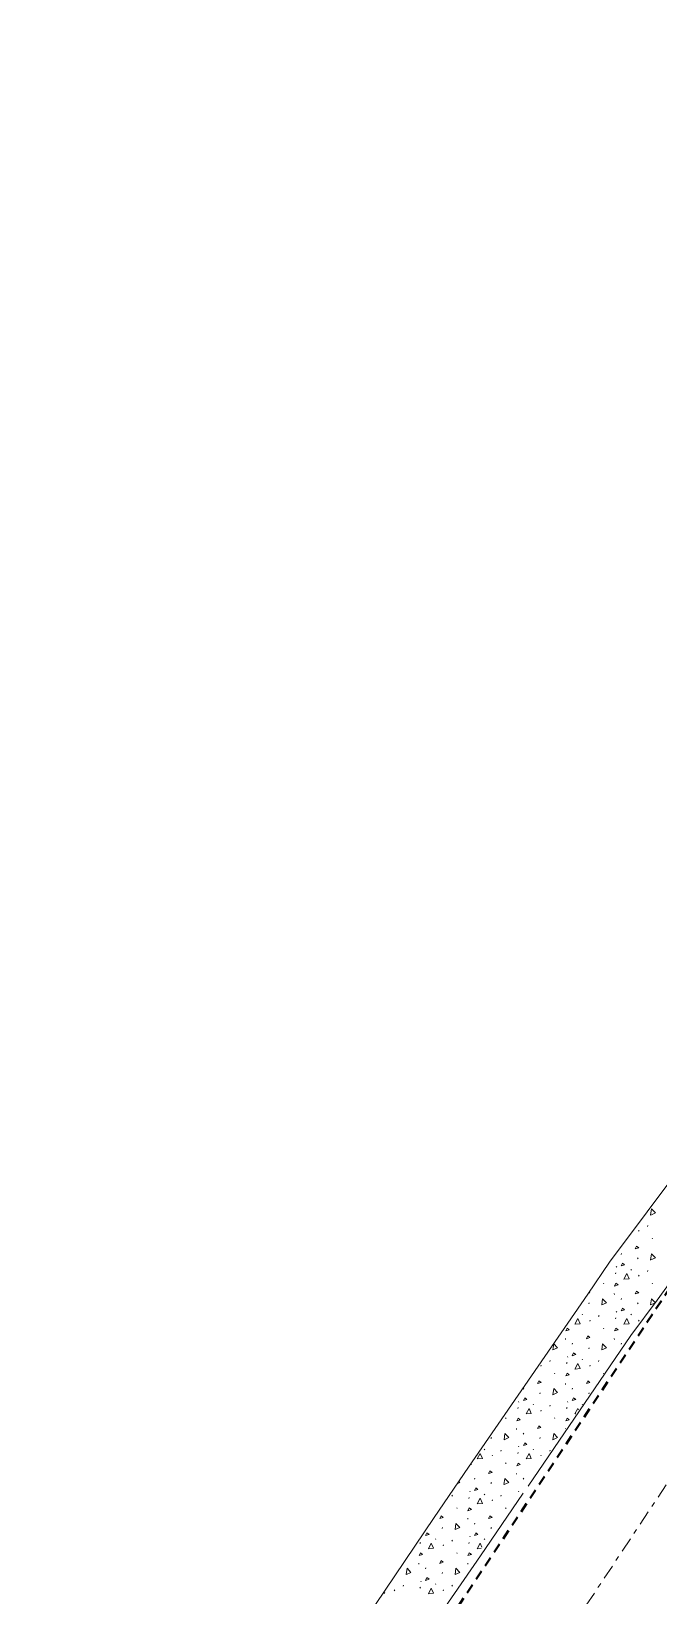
# Model space of a CAD drawing. Header units: metres. Extents: x -703672 to 3951284, y -4124475 to 4104628.
# Drawn here: x 326980 to 327031.4, y 4103983 to 4104111 of the extents above; entities that cross this region are included whole.
import ezdxf

# ---------------------------------------------------------------- set-up
doc = ezdxf.new("R2010")
doc.units = ezdxf.units.M
doc.header["$MEASUREMENT"] = 0
doc.linetypes.add('DGN Style 2', pattern=[1.328383, 0.79703, -0.531353])
doc.linetypes.add('DGN Style 7', pattern=[2.656765, 1.195544, -0.531353, 0.398515, -0.531353])
for name, color, linetype, lineweight in [('C-PROP-BASE', 2, 'CONLMT', 0), ('C-PROP-CONS(Alpha)', 7, 'DGN Style 2', 40), ('V-ANNO-PATT', 9, 'Continuous', 0), ('V-SITE-WALK', 7, 'Continuous', 0)]:
    doc.layers.add(name, color=color, linetype=linetype, lineweight=lineweight)
doc.linetypes.add('CONLMT', pattern='A,0.10417,-0.009026,[2,dgnlstyle-tsaec.shx,S=4.1336e-05,R=0,X=0,Y=0],-0.009026', length=0.122222)

msp = doc.modelspace()

# ---------------------------------------------------------------- linework, layer by layer
at = {"layer": 'C-PROP-BASE', "color": 251, "linetype": 'DGN Style 7'}
msp.add_lwpolyline([(326993.07793, 4103933.59103), (327044.75093, 4104011.25703), (327058.22693, 4104027.14703), (327104.40993, 4104080.97503), (327108.35993, 4104088.36003), (327122.88293, 4104104.20871)], dxfattribs=at)
at = {"layer": 'C-PROP-CONS(Alpha)', "color": 9, "transparency": 33554661, "flags": 128}
msp.add_lwpolyline([(328051.3527, 4102748.3794), (328033.31556, 4102763.75986), (328008.63588, 4102785.19479), (328001.05871, 4102791.75499), (327978.76352, 4102811.49267), (327966.14393, 4102822.81362), (327961.87995, 4102829.3476), (327957.05764, 4102838.76079), (327950.91422, 4102852.44749), (327944.91088, 4102882.46314), (327922.95032, 4102979.6172), (327922.19606, 4102984.0747), (327896.89525, 4103096.805), (327873.60268, 4103197.99608), (327970.27789, 4103222.03459), (327945.28538, 4103305.34308), (327930.28199, 4103330.565), (327883.5789, 4103409.04538), (327883.5789, 4103409.04538), (327870.96134, 4103413.47553), (327831.82933, 4103476.30631), (327799.67345, 4103521.61369), (327806.65927, 4103526.95559), (327784.92164, 4103571.61782), (327626.27389, 4103555.28945), (327612.57954, 4103537.31655), (327610.91227, 4103605.48286), (327464.38998, 4103600.40833), (327376.92876, 4103410.13782), (327521.47001, 4103346.72723), (327528.82817, 4103347.64721), (327568.32873, 4103211.27215), (327234.5935, 4103358.39736), (327245.94291, 4103450.1628), (327247.40576, 4103462.28214), (327240.14668, 4103465.30415), (327209.48467, 4103470.9128), (327163.57752, 4103479.173), (327097.17733, 4103490.79146), (327094.80376, 4103490.33633), (327087.56696, 4103491.46592), (327077.44954, 4103494.95888), (327074.03029, 4103496.13935), (327072.34455, 4103496.70369), (327040.42658, 4103507.29082), (327024.62548, 4103509.74664), (327005.05546, 4103511.62135), (326997.36636, 4103513.40122), (326987.18586, 4103509.17685), (326924.94019, 4103516.67967), (326868.18984, 4103514.4521, -0.487479827), (326842.7292, 4103544.50484), (326855.81283, 4103607.65349), (326872.35493, 4103674.82912), (326885.78497, 4103716.96384), (326897.18209, 4103756.39238), (326911.80797, 4103792.56287), (326942.77846, 4103859.49528), (326985.03095, 4103937.1701), (327038.37598, 4104017.3399), (327049.96996, 4104031.93014), (327093.27729, 4104085.21632), (327121.05615, 4104115.05712), (327147.49273, 4104141.10906), (327201.0579, 4104189.95016), (327247.82362, 4104227.24154), (327274.2756, 4104246.45842), (327310.90528, 4104272.18905), (327338.75075, 4104290.68244), (327394.38228, 4104323.71815), (327454.77974, 4104356.19358), (327554.82171, 4104397.58833), (327560.15739, 4104391.6968), (327629.89596, 4104414.0152), (327759.0313, 4104448.39846), (327757.27393, 4104455.16577), (328107.05403, 4104542.5101), (328119.33806, 4104542.5101), (328124.64834, 4104536.17317), (328129.42546, 4104518.54925), (328131.92199, 4104503.02964), (328135.0783, 4104500.21322), (328154.08532, 4104500.66779), (328149.89853, 4104547.78374), (328149.77457, 4104555.82471), (328168.09666, 4104560.11631), (328180.19716, 4104561.57123), (328186.87648, 4104562.38966), (328203.89371, 4104564.51726), (328194.56496, 4104557.62358), (328191.44373, 4104556.20244), (328187.36038, 4104545.71926), (328182.82531, 4104532.76347), (328181.33939, 4104525.83946), (328180.43857, 4104514.50898), (328180.34169, 4104501.51969), (328182.99525, 4104464.36991), (328121.04507, 4104464.11517), (328089.31175, 4104492.9396), (327768.69294, 4104411.19338), (327762.39427, 4104435.44831), (327630.61537, 4104402.08127), (327568.96124, 4104381.97578), (327586.78092, 4104362.29968), (327579.79504, 4104360.19002), (327526.99498, 4104339.56064), (327472.1786, 4104315.44936), (327377.06161, 4104262.3942), (327337.81504, 4104235.45313), (327331.84777, 4104234.20348), (327216.38207, 4104145.33798), (327178.59297, 4104112.04266), (327136.63714, 4104068.61994), (327133.16172, 4104062.07393), (327081.99277, 4104002.3049), (327197.91251, 4103949.97329), (327165.54847, 4103878.06014), (327236.18395, 4103839.51795), (327385.37396, 4103849.82986), (327376.94969, 4103947.71175), (327522.70873, 4103959.65921), (327570.12093, 4103966.10401), (327619.943, 4103970.18778), (327675.58027, 4103972.18966), (327840.24624, 4103985.68687), (327861.32621, 4103740.75776), (327930.64207, 4103742.35485), (327992.44273, 4103748.22786), (328033.50295, 4103744.72485), (328070.88489, 4103745.58616), (328069.983, 4103756.76948), (328241.83308, 4103770.44222), (328288.46429, 4103241.59854), (328052.97432, 4103223.49588), (328046.34096, 4103208.98868), (328077.96337, 4102853.33535), (328045.91402, 4102815.22495), (328124.41153, 4102748.3794)], format="xyb", dxfattribs=at)
at = {"layer": 'V-ANNO-PATT', "linetype": 'Continuous'}
for p, q in [((327029.74012, 4104012.83845, 11.39114), (327029.77572, 4104012.91835, 11.39108)), ((327030.45941, 4104013.22815, 11.39568), (327030.49501, 4104013.30805, 11.39562)), ((327030.85015, 4104012.27016, 11.40371), (327030.88565, 4104012.21686, 11.40428)), ((327028.3016, 4104010.94697, 11.38734), (327028.3371, 4104011.02697, 11.38728)), ((327029.65123, 4104010.58288, 11.40107), (327029.68683, 4104010.66288, 11.40101)), ((327027.84465, 4104009.36739, 11.39079), (327027.88025, 4104009.44739, 11.39072)), ((327027.91197, 4104009.95268, 11.3886), (327027.94757, 4104009.89938, 11.38917)), ((327029.10811, 4104009.72669, 11.40031), (327029.14361, 4104009.67339, 11.40088)), ((327029.73996, 4104009.16319, 11.40861), (327029.77557, 4104009.24309, 11.40854)), ((327030.45925, 4104009.55289, 11.41315), (327030.49485, 4104009.63279, 11.41308)), ((327026.85015, 4104008.5949, 11.38562), (327026.88565, 4104008.5416, 11.38619)), ((327027.74778, 4104007.74301, 11.39765), (327027.75668, 4104007.66311, 11.3981)), ((327030.85, 4104008.5949, 11.42117), (327030.88549, 4104008.5416, 11.42174)), ((327025.65123, 4104006.90762, 11.38298), (327025.68683, 4104006.98762, 11.38292)), ((327027.91181, 4104006.27743, 11.40607), (327027.94741, 4104006.22413, 11.40664)), ((327028.30144, 4104007.27171, 11.40481), (327028.33694, 4104007.35171, 11.40474)), ((327029.65107, 4104006.90762, 11.41854), (327029.68667, 4104006.98762, 11.41847)), ((327025.10812, 4104006.05143, 11.38222), (327025.14361, 4104005.99813, 11.38279)), ((327025.73997, 4104005.48793, 11.39052), (327025.77557, 4104005.56783, 11.39045)), ((327026.45925, 4104005.87763, 11.39506), (327026.49486, 4104005.95753, 11.39499)), ((327026.85, 4104004.91964, 11.40308), (327026.88549, 4104004.86634, 11.40365)), ((327027.84449, 4104005.69213, 11.40825), (327027.88009, 4104005.77213, 11.40819)), ((327029.10796, 4104006.05143, 11.41778), (327029.14345, 4104005.99813, 11.41835)), ((327029.73981, 4104005.48793, 11.42607), (327029.77541, 4104005.56783, 11.42601)), ((327023.74779, 4104004.06775, 11.37956), (327023.75668, 4104003.98785, 11.38001)), ((327024.30144, 4104003.59646, 11.38672), (327024.33695, 4104003.67645, 11.38665)), ((327027.74763, 4104004.06775, 11.41511), (327027.75652, 4104003.98785, 11.41557)), ((327028.30129, 4104003.59646, 11.42227), (327028.33679, 4104003.67645, 11.42221)), ((327023.91182, 4104002.60217, 11.38798), (327023.94741, 4104002.54887, 11.38855)), ((327025.10796, 4104002.37617, 11.39969), (327025.14346, 4104002.32287, 11.40025)), ((327025.65107, 4104003.23236, 11.40044), (327025.68668, 4104003.31236, 11.40038)), ((327021.73997, 4104001.81268, 11.37243), (327021.77557, 4104001.89257, 11.37236)), ((327022.45926, 4104002.20237, 11.37697), (327022.49486, 4104002.28227, 11.3769)), ((327022.85, 4104001.24438, 11.38499), (327022.8855, 4104001.19108, 11.38556)), ((327023.84449, 4104002.01687, 11.39016), (327023.8801, 4104002.09687, 11.3901)), ((327025.73981, 4104001.81268, 11.40798), (327025.77541, 4104001.89257, 11.40792)), ((327026.4591, 4104002.20237, 11.41252), (327026.4947, 4104002.28227, 11.41246)), ((327026.84984, 4104001.24438, 11.42055), (327026.88534, 4104001.19108, 11.42112)), ((327020.30145, 4103999.9212, 11.36863), (327020.33695, 4104000.0012, 11.36856)), ((327023.74763, 4104000.39249, 11.39702), (327023.75653, 4104000.31259, 11.39748)), ((327024.30129, 4103999.9212, 11.40418), (327024.33679, 4104000.0012, 11.40412)), ((327019.91182, 4103998.92691, 11.36989), (327019.94742, 4103998.87361, 11.37046)), ((327021.10796, 4103998.70091, 11.3816), (327021.14346, 4103998.64761, 11.38216)), ((327021.65108, 4103999.5571, 11.38235), (327021.68668, 4103999.6371, 11.38229)), ((327022.4591, 4103998.52711, 11.39443), (327022.4947, 4103998.60701, 11.39437)), ((327023.91166, 4103998.92691, 11.40544), (327023.94726, 4103998.87361, 11.40601)), ((327025.1078, 4103998.70091, 11.41715), (327025.13627, 4103998.65817, 11.41761)), ((327025.65092, 4103999.5571, 11.41791), (327025.68652, 4103999.6371, 11.41785)), ((327018.85, 4103997.56912, 11.3669), (327018.8855, 4103997.51582, 11.36747)), ((327019.8445, 4103998.34162, 11.37207), (327019.8801, 4103998.42161, 11.37201)), ((327021.73981, 4103998.13742, 11.38989), (327021.77542, 4103998.21732, 11.38983)), ((327022.84985, 4103997.56912, 11.40246), (327022.88534, 4103997.51582, 11.40303)), ((327023.84434, 4103998.34162, 11.40763), (327023.87994, 4103998.42161, 11.40756)), ((327017.65108, 4103995.88184, 11.36426), (327017.68668, 4103995.96184, 11.3642)), ((327019.74763, 4103996.71723, 11.37893), (327019.75653, 4103996.63733, 11.37939)), ((327020.30129, 4103996.24594, 11.38609), (327020.33679, 4103996.32594, 11.38603)), ((327021.65092, 4103995.88184, 11.39982), (327021.68652, 4103995.96184, 11.39976)), ((327023.74747, 4103996.71723, 11.41449), (327023.75067, 4103996.6885, 11.41465)), ((327017.10797, 4103995.02565, 11.36351), (327017.14346, 4103994.97235, 11.36407)), ((327018.4591, 4103994.85185, 11.37634), (327018.49471, 4103994.93175, 11.37628)), ((327019.84434, 4103994.66636, 11.38954), (327019.87994, 4103994.74636, 11.38947)), ((327019.91166, 4103995.25165, 11.38735), (327019.94726, 4103995.19835, 11.38792)), ((327021.10781, 4103995.02565, 11.39906), (327021.1433, 4103994.97235, 11.39963)), ((327022.45945, 4103994.85298, 11.4119), (327022.49455, 4103994.93175, 11.41183)), ((327017.73982, 4103994.46216, 11.3718), (327017.77542, 4103994.54206, 11.37174)), ((327018.84985, 4103993.89387, 11.38437), (327018.88535, 4103993.84057, 11.38494)), ((327021.73966, 4103994.46216, 11.40736), (327021.77526, 4103994.54206, 11.40729)), ((327016.30129, 4103992.57068, 11.368), (327016.3368, 4103992.65068, 11.36794)), ((327017.65092, 4103992.20658, 11.38173), (327017.68653, 4103992.28658, 11.38167)), ((327019.74748, 4103993.04197, 11.3964), (327019.75637, 4103992.96208, 11.39686)), ((327020.30114, 4103992.57068, 11.40356), (327020.33664, 4103992.65068, 11.40349)), ((327014.45911, 4103991.1766, 11.35825), (327014.49471, 4103991.2565, 11.35819)), ((327015.84434, 4103990.9911, 11.37145), (327015.87995, 4103991.0711, 11.37138)), ((327015.91167, 4103991.57639, 11.36926), (327015.94726, 4103991.52309, 11.36983)), ((327017.10781, 4103991.35039, 11.38097), (327017.14331, 4103991.29709, 11.38154)), ((327017.73966, 4103990.7869, 11.38927), (327017.77526, 4103990.8668, 11.3892)), ((327018.45895, 4103991.1766, 11.39381), (327018.49455, 4103991.2565, 11.39374)), ((327019.91151, 4103991.57639, 11.40482), (327019.94711, 4103991.52309, 11.40539)), ((327014.84985, 4103990.21861, 11.36628), (327014.88535, 4103990.16531, 11.36685)), ((327018.84969, 4103990.21861, 11.40183), (327018.88519, 4103990.16531, 11.4024)), ((327013.65093, 4103988.53133, 11.36364), (327013.68653, 4103988.61132, 11.36358)), ((327015.74748, 4103989.36672, 11.37831), (327015.75638, 4103989.28682, 11.37877)), ((327016.30114, 4103988.89542, 11.38547), (327016.33664, 4103988.97542, 11.3854)), ((327017.65077, 4103988.53133, 11.3992), (327017.68637, 4103988.61132, 11.39913)), ((327011.84435, 4103987.31584, 11.35336), (327011.87995, 4103987.39584, 11.35329)), ((327011.94002, 4103987.85868, 11.35163), (327011.94727, 4103987.84783, 11.35174)), ((327013.10781, 4103987.67514, 11.36288), (327013.14331, 4103987.62184, 11.36345)), ((327013.73966, 4103987.11164, 11.37118), (327013.77527, 4103987.19154, 11.37111)), ((327014.45895, 4103987.50134, 11.37572), (327014.49455, 4103987.58124, 11.37565)), ((327015.84419, 4103987.31584, 11.38891), (327015.87979, 4103987.39584, 11.38885)), ((327015.91151, 4103987.90113, 11.38673), (327015.94711, 4103987.84783, 11.3873)), ((327017.10765, 4103987.67514, 11.39844), (327017.14315, 4103987.62184, 11.39901)), ((327011.74748, 4103985.69146, 11.36022), (327011.75638, 4103985.61156, 11.36067)), ((327014.8497, 4103986.54335, 11.38374), (327014.88519, 4103986.49005, 11.38431)), ((327015.74732, 4103985.69146, 11.39577), (327015.75622, 4103985.61156, 11.39623)), ((327012.30114, 4103985.22016, 11.36738), (327012.33664, 4103985.30016, 11.36731)), ((327013.65077, 4103984.85607, 11.38111), (327013.68637, 4103984.93607, 11.38104)), ((327009.73967, 4103983.43638, 11.35309), (327009.77527, 4103983.51628, 11.35302)), ((327010.45895, 4103983.82608, 11.35763), (327010.49456, 4103983.90598, 11.35756)), ((327011.84419, 4103983.64058, 11.37082), (327011.87979, 4103983.72058, 11.37076)), ((327011.91151, 4103984.22587, 11.36864), (327011.94711, 4103984.17258, 11.36921)), ((327013.10766, 4103983.99988, 11.38035), (327013.14315, 4103983.94658, 11.38092)), ((327013.73951, 4103983.43638, 11.38864), (327013.77511, 4103983.51628, 11.38858)), ((327014.4588, 4103983.82608, 11.39318), (327014.4944, 4103983.90598, 11.39312))]:
    msp.add_line(p, q, dxfattribs=at)
at = {"layer": 'V-ANNO-PATT', "linetype": 'Continuous', "extrusion": (-0.008889, 0.004752, 0.999949), "flags": 128}
for points, elevation in [([(327017.91297, 4103981.58335), (327017.98337, 4103982.09085), (327018.30137, 4103981.76245), (327017.92127, 4103981.58635)], 16607.98684), ([(327016.65677, 4103978.82145), (327016.76327, 4103979.04345), (327016.94087, 4103978.91025), (327016.65677, 4103978.82145)], 16607.98688), ([(327015.50057, 4103977.43155), (327015.60717, 4103977.65355), (327015.78477, 4103977.52035), (327015.50057, 4103977.43155)], 16607.98688), ([(327017.91297, 4103977.90805), (327017.98337, 4103978.41555), (327018.30137, 4103978.08715), (327017.92127, 4103977.91105)], 16607.98684), ([(327015.72257, 4103976.34045), (327015.96237, 4103976.79325), (327016.14887, 4103976.37595), (327015.73147, 4103976.34045)], 16607.98687), ([(327012.86213, 4103975.29401), (327012.94087, 4103975.23495), (327012.78887, 4103975.18744)], 16607.98685), ([(327014.96387, 4103975.78095), (327015.07037, 4103976.00295), (327015.24797, 4103975.86975), (327014.96387, 4103975.78095)], 16607.9868), ([(327016.65677, 4103975.14615), (327016.76327, 4103975.36815), (327016.94087, 4103975.23495), (327016.65677, 4103975.14615)], 16607.98688), ([(327013.91297, 4103974.23275), (327013.98337, 4103974.74025), (327014.30137, 4103974.41185), (327013.92127, 4103974.23575)], 16607.98684), ([(327015.50057, 4103973.75625), (327015.60717, 4103973.97825), (327015.78477, 4103973.84505), (327015.50057, 4103973.75625)], 16607.98688), ([(327017.91297, 4103974.23275), (327017.98337, 4103974.74025), (327018.27148, 4103974.44272)], 16607.98684), ([(327010.96387, 4103972.10565), (327011.07037, 4103972.32765), (327011.24797, 4103972.19445), (327010.96387, 4103972.10565)], 16607.9868), ([(327011.72257, 4103972.66515), (327011.96237, 4103973.11795), (327012.14887, 4103972.70065), (327011.73147, 4103972.66515)], 16607.98687), ([(327014.96387, 4103972.10565), (327015.07037, 4103972.32765), (327015.24797, 4103972.19445), (327014.96387, 4103972.10565)], 16607.9868), ([(327015.72257, 4103972.66515), (327015.96237, 4103973.11795), (327016.14887, 4103972.70065), (327015.73147, 4103972.66515)], 16607.98687), ([(327009.91297, 4103970.55745), (327009.98337, 4103971.06495), (327010.30137, 4103970.73655), (327009.92127, 4103970.56045)], 16607.98684), ([(327012.65677, 4103971.47085), (327012.76327, 4103971.69285), (327012.94087, 4103971.55965), (327012.65677, 4103971.47085)], 16607.98688), ([(327013.91297, 4103970.55745), (327013.98337, 4103971.06495), (327014.30137, 4103970.73655), (327013.92127, 4103970.56045)], 16607.98684), ([(327011.50057, 4103970.08095), (327011.60717, 4103970.30295), (327011.78477, 4103970.16975), (327011.50057, 4103970.08095)], 16607.98688), ([(327010.96387, 4103968.43035), (327011.07037, 4103968.65235), (327011.24797, 4103968.51915), (327010.96387, 4103968.43035)], 16607.9868), ([(327011.72257, 4103968.98985), (327011.96237, 4103969.44265), (327012.14887, 4103969.02535), (327011.73147, 4103968.98985)], 16607.98687), ([(327008.65677, 4103967.79555), (327008.76327, 4103968.01755), (327008.94087, 4103967.88435), (327008.65677, 4103967.79555)], 16607.98688), ([(327009.91297, 4103966.88215), (327009.98337, 4103967.38965), (327010.30137, 4103967.06125), (327009.92127, 4103966.88515)], 16607.98684), ([(327012.65677, 4103967.79555), (327012.76327, 4103968.01755), (327012.94087, 4103967.88435), (327012.65677, 4103967.79555)], 16607.98688), ([(327007.50057, 4103966.40565), (327007.60717, 4103966.62765), (327007.78477, 4103966.49445), (327007.50057, 4103966.40565)], 16607.98688), ([(327011.50057, 4103966.40565), (327011.60717, 4103966.62765), (327011.78477, 4103966.49445), (327011.50057, 4103966.40565)], 16607.98688), ([(327006.96387, 4103964.75505), (327007.07037, 4103964.97705), (327007.24797, 4103964.84385), (327006.96387, 4103964.75505)], 16607.9868), ([(327007.72257, 4103965.31455), (327007.96237, 4103965.76735), (327008.14887, 4103965.35005), (327007.73147, 4103965.31455)], 16607.98687), ([(327010.96387, 4103964.75505), (327011.07037, 4103964.97705), (327011.24797, 4103964.84385), (327010.96387, 4103964.75505)], 16607.9868), ([(327011.72257, 4103965.31455), (327011.96237, 4103965.76735), (327012.01643, 4103965.64639)], 16607.98685), ([(327005.91297, 4103963.20685), (327005.98337, 4103963.71435), (327006.30137, 4103963.38595), (327005.92127, 4103963.20985)], 16607.98684), ([(327008.65677, 4103964.12025), (327008.76327, 4103964.34225), (327008.94087, 4103964.20905), (327008.65677, 4103964.12025)], 16607.98688), ([(327009.91297, 4103963.20685), (327009.98337, 4103963.71435), (327010.30137, 4103963.38595), (327009.92127, 4103963.20985)], 16607.98684), ([(327003.72257, 4103961.63925), (327003.96237, 4103962.09205), (327004.14887, 4103961.67475), (327003.73147, 4103961.63925)], 16607.98687), ([(327007.50057, 4103962.73035), (327007.60717, 4103962.95235), (327007.78477, 4103962.81915), (327007.50057, 4103962.73035)], 16607.98688), ([(327007.72257, 4103961.63925), (327007.96237, 4103962.09205), (327008.14887, 4103961.67475), (327007.73147, 4103961.63925)], 16607.98687), ([(327003.18422, 4103961.21637), (327003.24797, 4103961.16855), (327003.1249, 4103961.13008)], 16607.98683), ([(327006.96387, 4103961.07975), (327007.07037, 4103961.30175), (327007.24797, 4103961.16855), (327006.96387, 4103961.07975)], 16607.9868), ([(327002.21232, 4103959.80262), (327002.30137, 4103959.71065), (327002.07792, 4103959.60713)], 16607.98688), ([(327004.65677, 4103960.44495), (327004.76327, 4103960.66695), (327004.94087, 4103960.53375), (327004.65677, 4103960.44495)], 16607.98688), ([(327005.91297, 4103959.53155), (327005.98337, 4103960.03905), (327006.30137, 4103959.71065), (327005.92127, 4103959.53455)], 16607.98684), ([(327003.50057, 4103959.05505), (327003.60717, 4103959.27705), (327003.78477, 4103959.14385), (327003.50057, 4103959.05505)], 16607.98688), ([(327003.72257, 4103957.96395), (327003.96237, 4103958.41675), (327004.14887, 4103957.99945), (327003.73147, 4103957.96395)], 16607.98687), ([(327000.65677, 4103956.76965), (327000.76327, 4103956.99165), (327000.94087, 4103956.85845), (327000.65677, 4103956.76965)], 16607.98688), ([(327002.96387, 4103957.40445), (327003.07037, 4103957.62645), (327003.24797, 4103957.49325), (327002.96387, 4103957.40445)], 16607.9868), ([(327004.65677, 4103956.76965), (327004.76327, 4103956.99165), (327004.94087, 4103956.85845), (327004.65677, 4103956.76965)], 16607.98688), ([(327001.91297, 4103955.85625), (327001.98337, 4103956.36375), (327002.30137, 4103956.03535), (327001.92127, 4103955.85925)], 16607.98684), ([(326999.50057, 4103955.37975), (326999.60717, 4103955.60175), (326999.78477, 4103955.46855), (326999.50057, 4103955.37975)], 16607.98688), ([(326999.72257, 4103954.28865), (326999.96237, 4103954.74145), (327000.14887, 4103954.32415), (326999.73147, 4103954.28865)], 16607.98687), ([(327003.50057, 4103955.37975), (327003.60717, 4103955.60175), (327003.78477, 4103955.46855), (327003.50057, 4103955.37975)], 16607.98688), ([(327003.72257, 4103954.28865), (327003.96237, 4103954.74145), (327004.11118, 4103954.40848)], 16607.98686), ([(326998.96387, 4103953.72915), (326999.07037, 4103953.95115), (326999.24797, 4103953.81795), (326998.96387, 4103953.72915)], 16607.9868), ([(327000.65677, 4103953.09435), (327000.76327, 4103953.31635), (327000.94087, 4103953.18315), (327000.65677, 4103953.09435)], 16607.98688), ([(327002.96387, 4103953.72915), (327003.07037, 4103953.95115), (327003.24797, 4103953.81795), (327002.96387, 4103953.72915)], 16607.9868), ([(326997.91297, 4103952.18095), (326997.98337, 4103952.68845), (326998.30137, 4103952.36005), (326997.92127, 4103952.18395)], 16607.98684), ([(326999.50057, 4103951.70445), (326999.60717, 4103951.92645), (326999.78477, 4103951.79325), (326999.50057, 4103951.70445)], 16607.98688), ([(327001.91297, 4103952.18095), (327001.98337, 4103952.68845), (327002.30137, 4103952.36005), (327001.92127, 4103952.18395)], 16607.98684), ([(326996.09138, 4103950.7775), (326996.14887, 4103950.64885), (326995.99595, 4103950.63584)], 16607.98692), ([(326999.72257, 4103950.61335), (326999.96237, 4103951.06615), (327000.14887, 4103950.64885), (326999.73147, 4103950.61335)], 16607.98687)]:
    msp.add_lwpolyline(points, dxfattribs=dict(at, elevation=elevation))
at = {"layer": 'V-ANNO-PATT', "linetype": 'Continuous', "extrusion": (-0.005506, -0.002551, 0.999982), "elevation": -12257.21777, "flags": 128}
msp.add_lwpolyline([(327026.14737, 4103989.04422), (327025.84632, 4103988.90474)], dxfattribs=at)
at = {"layer": 'V-ANNO-PATT', "linetype": 'Continuous', "extrusion": (-0.008424, -0.000716465, 0.999964), "flags": 128}
for points, elevation in [([(327013.09765, 4103994.88351), (327013.04284, 4103994.87885)], -5683.74449), ([(327005.35704, 4103983.87984), (327005.04282, 4103983.85311)], -5683.68804)]:
    msp.add_lwpolyline(points, dxfattribs=dict(at, elevation=elevation))
at = {"layer": 'V-SITE-WALK', "linetype": 'Continuous', "extrusion": (-0.000172969, -0.000251054, 1), "elevation": -1075.32348, "flags": 128}
msp.add_lwpolyline([(327025.57344, 4104007.54875), (327015.82133, 4103993.39418)], dxfattribs=at)
msp.add_lwpolyline([(327025.57344, 4104007.54875), (327015.82133, 4103993.39418)], dxfattribs=at)
at = {"layer": 'V-SITE-WALK', "linetype": 'Continuous', "extrusion": (-0.00134, -0.001962, 0.999997), "elevation": -8477.87375, "flags": 128}
msp.add_lwpolyline([(327028.83432, 4103995.5787), (327020.41479, 4103983.25159)], dxfattribs=at)
msp.add_lwpolyline([(327028.83432, 4103995.5787), (327020.41479, 4103983.25159)], dxfattribs=at)
at = {"layer": 'V-SITE-WALK', "linetype": 'Continuous'}
for points in [[(327025.57633, 4104007.68938, 11.56978), (327027.35105, 4104010.30341, 11.20659), (327036.67126, 4104022.76437, 11.34415), (327045.57936, 4104034.44424, 11.45473), (327055.02843, 4104046.63149, 11.46199), (327067.8193, 4104062.61666, 11.39037), (327077.08773, 4104073.58881, 11.43833), (327087.81815, 4104086.48953, 11.38609), (327098.55836, 4104098.83157, 11.38268), (327109.72213, 4104111.01394, 11.53772), (327121.59595, 4104123.25039, 11.44479), (327133.56602, 4104134.89869, 11.39829), (327145.18026, 4104145.97503, 11.53558), (327152.907, 4104153.26441, 11.53209), (327167.91309, 4104166.74285, 11.60119), (327180.9571, 4104178.57027, 11.47001), (327191.96829, 4104188.4207, 11.57791), (327200.49854, 4104195.53737, 11.71759), (327195.05202, 4104191.03031, 11.63565), (327207.96027, 4104201.75225, 11.71682), (327221.1517, 4104212.84062, 11.74586), (327233.96812, 4104222.94152, 11.80956), (327250.50539, 4104235.28001, 11.85303)], [(327025.57633, 4104007.68938, 11.56978), (327027.35105, 4104010.30341, 11.20659), (327036.67126, 4104022.76437, 11.34415), (327045.57936, 4104034.44424, 11.45473), (327055.02843, 4104046.63149, 11.46199), (327067.8193, 4104062.61666, 11.39037), (327077.08773, 4104073.58881, 11.43833), (327087.81815, 4104086.48953, 11.38609), (327098.55836, 4104098.83157, 11.38268), (327109.72213, 4104111.01394, 11.53772), (327121.59595, 4104123.25039, 11.44479), (327133.56602, 4104134.89869, 11.39829), (327145.18026, 4104145.97503, 11.53558), (327152.907, 4104153.26441, 11.53209), (327167.91309, 4104166.74285, 11.60119), (327180.9571, 4104178.57027, 11.47001), (327191.96829, 4104188.4207, 11.57791), (327200.49854, 4104195.53737, 11.71759), (327195.05202, 4104191.03031, 11.63565), (327207.96027, 4104201.75225, 11.71682), (327221.1517, 4104212.84062, 11.74586), (327233.96812, 4104222.94152, 11.80956), (327250.50539, 4104235.28001, 11.85303)], [(327029.11237, 4104004.31315, 11.58885), (327031.25841, 4104007.20085, 11.30794), (327040.4473, 4104019.87324, 11.37868), (327049.7454, 4104032.04753, 11.48499), (327060.01557, 4104045.27527, 11.47552), (327073.62982, 4104062.25852, 11.44372), (327081.99192, 4104072.52542, 11.49399), (327093.57421, 4104085.89932, 11.46325), (327103.69983, 4104096.8331, 11.44448), (327114.84185, 4104108.4866, 11.53843), (327125.29502, 4104119.32262, 11.48109), (327137.95929, 4104131.99552, 11.52659), (327149.9315, 4104143.42042, 11.54614), (327156.13541, 4104149.50563, 11.64029), (327171.00784, 4104162.94416, 11.59919), (327184.5175, 4104175.03059, 11.50462), (327191.79292, 4104181.71247, 11.54529), (327205.77616, 4104193.47571, 11.69211), (327216.38352, 4104202.2995, 11.77936)], [(327029.11237, 4104004.31315, 11.58885), (327031.25841, 4104007.20085, 11.30794), (327040.4473, 4104019.87324, 11.37868), (327049.7454, 4104032.04753, 11.48499), (327060.01557, 4104045.27527, 11.47552), (327073.62982, 4104062.25852, 11.44372), (327081.99192, 4104072.52542, 11.49399), (327093.57421, 4104085.89932, 11.46325), (327103.69983, 4104096.8331, 11.44448), (327114.84185, 4104108.4866, 11.53843), (327125.29502, 4104119.32262, 11.48109), (327137.95929, 4104131.99552, 11.52659), (327149.9315, 4104143.42042, 11.54614), (327156.13541, 4104149.50563, 11.64029), (327171.00784, 4104162.94416, 11.59919), (327184.5175, 4104175.03059, 11.50462), (327191.79292, 4104181.71247, 11.54529), (327205.77616, 4104193.47571, 11.69211), (327216.38352, 4104202.2995, 11.77936)], [(327015.82422, 4103993.53481, 11.56454), (327012.99645, 4103989.43049, 11.56302), (327004.19849, 4103976.37006, 11.44969), (326995.70844, 4103963.02194, 11.38062), (326985.97283, 4103947.23092, 11.33616), (326975.44535, 4103930.06688, 11.43439), (326965.10052, 4103913.10451, 11.3794), (326953.40514, 4103892.17898, 11.37496), (326947.50514, 4103881.44039, 11.41172), (326941.29446, 4103868.23029, 11.44258), (326934.46996, 4103853.75975, 11.38991), (326926.78782, 4103836.82926, 11.3311), (326919.7236, 4103821.09599, 11.3754), (326912.0688, 4103804.34613, 11.2277), (326904.1372, 4103786.58404, 11.21438), (326902.29157, 4103782.38775, 11.2121)], [(327015.82422, 4103993.53481, 11.56454), (327012.99645, 4103989.43049, 11.56302), (327004.19849, 4103976.37006, 11.44969), (326995.70844, 4103963.02194, 11.38062), (326985.97283, 4103947.23092, 11.33616), (326975.44535, 4103930.06688, 11.43439), (326965.10052, 4103913.10451, 11.3794), (326953.40514, 4103892.17898, 11.37496), (326947.50514, 4103881.44039, 11.41172), (326941.29446, 4103868.23029, 11.44258), (326934.46996, 4103853.75975, 11.38991), (326926.78782, 4103836.82926, 11.3311), (326919.7236, 4103821.09599, 11.3754), (326912.0688, 4103804.34613, 11.2277), (326904.1372, 4103786.58404, 11.21438), (326902.29157, 4103782.38775, 11.2121)], [(327020.29807, 4103991.40803, 11.55173), (327016.80571, 4103986.29481, 11.53702), (327008.32905, 4103974.04002, 11.43018), (327000.45388, 4103961.42585, 11.3759), (326990.18544, 4103944.67224, 11.2718), (326982.3651, 4103932.27523, 11.29472), (326983.93558, 4103932.1719, 10.42703), (326984.60108, 4103930.50723, 10.28578), (326979.31444, 4103927.47716, 11.36866), (326972.81779, 4103916.26772, 11.40055), (326966.17799, 4103905.40597, 11.33253), (326960.37862, 4103895.17011, 11.30345), (326951.78089, 4103879.22995, 11.36877), (326943.6611, 4103861.82534, 11.35166), (326935.98985, 4103845.21141, 11.32948), (326930.32988, 4103832.76429, 11.26033), (326924.13729, 4103818.95182, 11.32284), (326919.34059, 4103808.61172, 11.23222), (326913.89216, 4103796.59497, 11.13084), (326907.27627, 4103780.53853, 11.1376)], [(327020.29807, 4103991.40803, 11.55173), (327016.80571, 4103986.29481, 11.53702), (327008.32905, 4103974.04002, 11.43018), (327000.45388, 4103961.42585, 11.3759), (326990.18544, 4103944.67224, 11.2718), (326982.3651, 4103932.27523, 11.29472), (326983.75932, 4103932.1835, 10.52441)]]:
    msp.add_polyline3d(points, dxfattribs=at)

doc.saveas('drawing.dxf')
